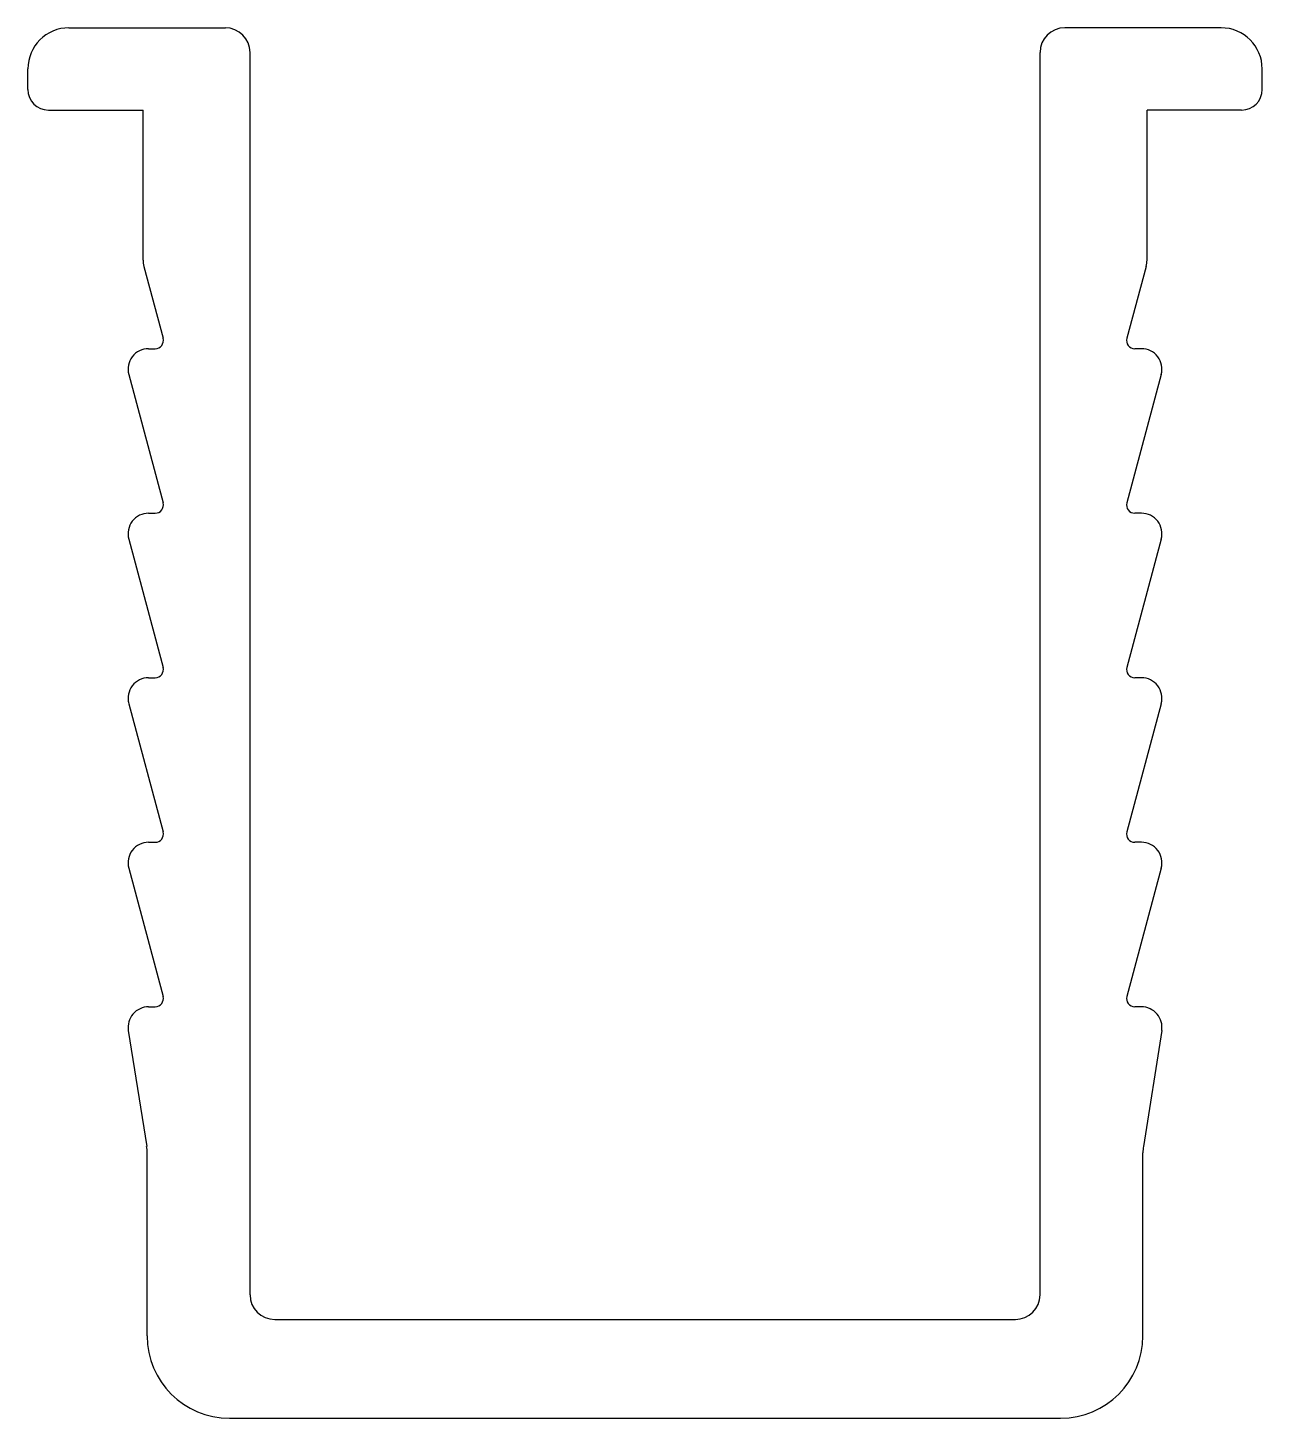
# Model space of a CAD drawing. Extents: x 3056.6 to 3071.6, y 1029.4 to 1046.3.
import ezdxf

# ---------------------------------------------------------------- set-up
doc = ezdxf.new("R2010")
doc.units = 0
doc.layers.get('0').update_dxf_attribs({"linetype": 'CONTINUOUS'})

msp = doc.modelspace()

# ---------------------------------------------------------------- linework, layer by layer
at = {"linetype": 'CONTINUOUS'}
for p, q in [((3057.111, 1046.269), (3059.011, 1046.269)), ((3071.111, 1046.269), (3069.211, 1046.269)), ((3059.311, 1030.869), (3059.311, 1045.969)), ((3068.911, 1030.869), (3068.911, 1045.969)), ((3056.611, 1045.519), (3056.611, 1045.769)), ((3071.611, 1045.519), (3071.611, 1045.769)), ((3056.861, 1045.269), (3058.011, 1045.269)), ((3058.011, 1043.446), (3058.011, 1045.269)), ((3070.211, 1043.446), (3070.211, 1045.269)), ((3071.361, 1045.269), (3070.211, 1045.269)), ((3058.021, 1043.369), (3058.255, 1042.495)), ((3070.2, 1043.369), (3069.966, 1042.495)), ((3058.079, 1042.369), (3058.158, 1042.369)), ((3070.143, 1042.369), (3070.063, 1042.369)), ((3057.837, 1042.054), (3058.255, 1040.495)), ((3070.384, 1042.054), (3069.966, 1040.495)), ((3058.079, 1040.369), (3058.158, 1040.369)), ((3070.143, 1040.369), (3070.063, 1040.369)), ((3057.837, 1040.054), (3058.255, 1038.495)), ((3070.384, 1040.054), (3069.966, 1038.495)), ((3058.079, 1038.369), (3058.158, 1038.369)), ((3070.143, 1038.369), (3070.063, 1038.369)), ((3057.837, 1038.054), (3058.255, 1036.495)), ((3070.384, 1038.054), (3069.966, 1036.495)), ((3058.079, 1036.369), (3058.158, 1036.369)), ((3070.143, 1036.369), (3070.063, 1036.369)), ((3057.837, 1036.054), (3058.255, 1034.495)), ((3070.384, 1036.054), (3069.966, 1034.495)), ((3058.079, 1034.369), (3058.158, 1034.369)), ((3070.143, 1034.369), (3070.063, 1034.369)), ((3057.832, 1034.08), (3058.055, 1032.673)), ((3070.39, 1034.08), (3070.167, 1032.673)), ((3058.061, 1030.369), (3058.061, 1032.595)), ((3070.161, 1030.369), (3070.161, 1032.595)), ((3059.611, 1030.569), (3068.611, 1030.569)), ((3059.061, 1029.369), (3069.161, 1029.369))]:
    msp.add_line(p, q, dxfattribs=at)
for centre, radius, start, end in [((3057.111, 1045.769), 0.5, 90, 180), ((3059.011, 1045.969), 0.3, 0, 90), ((3069.211, 1045.969), 0.3, 90, 180), ((3071.111, 1045.769), 0.5, 0, 90), ((3056.861, 1045.519), 0.25, 180, 270), ((3071.361, 1045.519), 0.25, 270, 0), ((3058.311, 1043.446), 0.3, 180, 195), ((3069.911, 1043.446), 0.3, 345, 0), ((3058.158, 1042.469), 0.1, 270, 15), ((3070.063, 1042.469), 0.1, 165, 270), ((3058.079, 1042.119), 0.25, 90, 195), ((3070.143, 1042.119), 0.25, 345, 90), ((3058.079, 1040.119), 0.25, 90, 195), ((3058.158, 1040.469), 0.1, 270, 15), ((3070.063, 1040.469), 0.1, 165, 270), ((3070.143, 1040.119), 0.25, 345, 90), ((3058.079, 1038.119), 0.25, 90, 195), ((3058.158, 1038.469), 0.1, 270, 15), ((3070.063, 1038.469), 0.1, 165, 270), ((3070.143, 1038.119), 0.25, 345, 90), ((3058.158, 1036.469), 0.1, 270, 15), ((3070.063, 1036.469), 0.1, 165, 270), ((3058.079, 1036.119), 0.25, 90, 195), ((3070.143, 1036.119), 0.25, 345, 90), ((3058.158, 1034.469), 0.1, 270, 15), ((3070.063, 1034.469), 0.1, 165, 270), ((3058.079, 1034.119), 0.25, 90, 189), ((3070.143, 1034.119), 0.25, 351, 90), ((3057.561, 1032.595), 0.5, 0, 9), ((3070.661, 1032.595), 0.5, 171, 180), ((3059.611, 1030.869), 0.3, 180, 270), ((3068.611, 1030.869), 0.3, 270, 360), ((3059.061, 1030.369), 1, 180, 270), ((3069.161, 1030.369), 1, 270, 0)]:
    msp.add_arc(centre, radius, start, end, dxfattribs=at)

doc.saveas('drawing.dxf')
